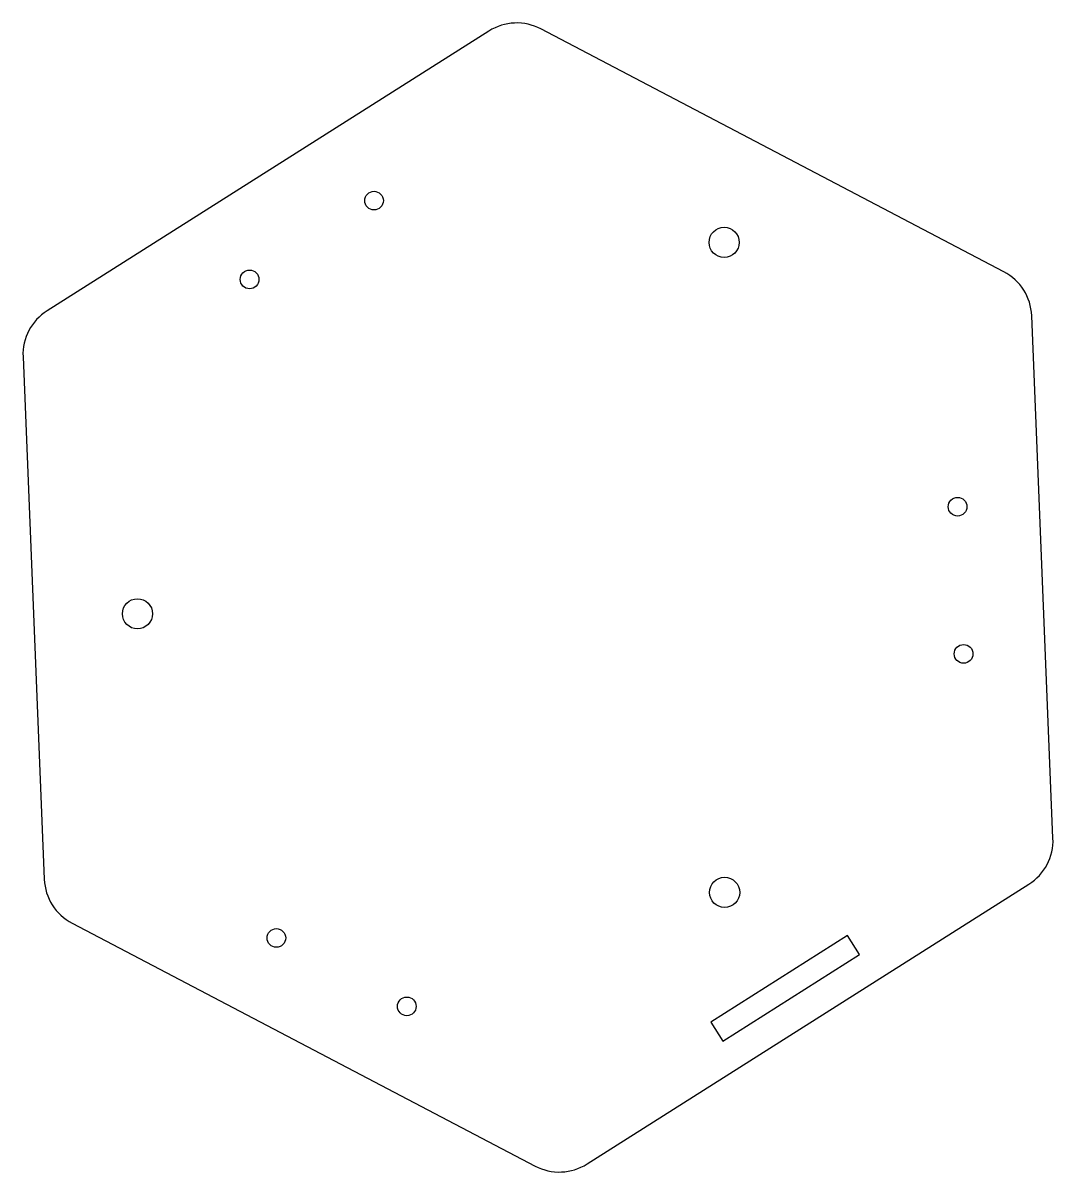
# Model space of a CAD drawing. Header units: inches. Extents: x -2.48 to 2.48, y -2.76 to 2.76.
import ezdxf

# ---------------------------------------------------------------- set-up
doc = ezdxf.new("R2010")
doc.units = ezdxf.units.IN
doc.header["$MEASUREMENT"] = 0

msp = doc.modelspace()

# ---------------------------------------------------------------- linework, layer by layer
at = {"color": 7, "linetype": 'Continuous', "lineweight": 25}
for p, q in [((-0.236, 2.7254), (-2.3622, 1.3797)), ((2.2423, 1.5671), (0.0138, 2.7356)), ((2.4783, -1.1583), (2.376, 1.3558)), ((-2.4783, 1.1583), (-2.376, -1.3558)), ((0.236, -2.7254), (2.3622, -1.3797)), ((-2.2423, -1.5671), (-0.0138, -2.7356)), ((1.4902, -1.6268), (0.8325, -2.043)), ((1.5477, -1.7177), (1.4902, -1.6268)), ((0.89, -2.134), (1.5477, -1.7177)), ((0.8325, -2.043), (0.89, -2.134))]:
    msp.add_line(p, q, dxfattribs=at)
for centre, radius in [((-0.7891, 1.9094), 0.045), ((0.8958, 1.7085), 0.0725), ((-1.3879, 1.5304), 0.045), ((2.0193, 0.4368), 0.045), ((-1.9275, -0.0784), 0.0725), ((2.0482, -0.2713), 0.045), ((0.898, -1.4188), 0.0725), ((-1.259, -1.6381), 0.045), ((-0.6314, -1.9672), 0.045)]:
    msp.add_circle(centre, radius, dxfattribs=at)
for centre, start, end in [((-0.1023, 2.5142), 62.3302, 122.3302), ((2.1262, 1.3457), 2.3302, 62.3302), ((-2.2285, 1.1685), 122.3302, 182.3302), ((2.2285, -1.1685), 302.3302, 2.3302), ((-2.1262, -1.3457), 182.3302, 242.3302), ((0.1023, -2.5142), 242.3302, 302.3302)]:
    msp.add_arc(centre, 0.25, start, end, dxfattribs=at)

doc.saveas('drawing.dxf')
